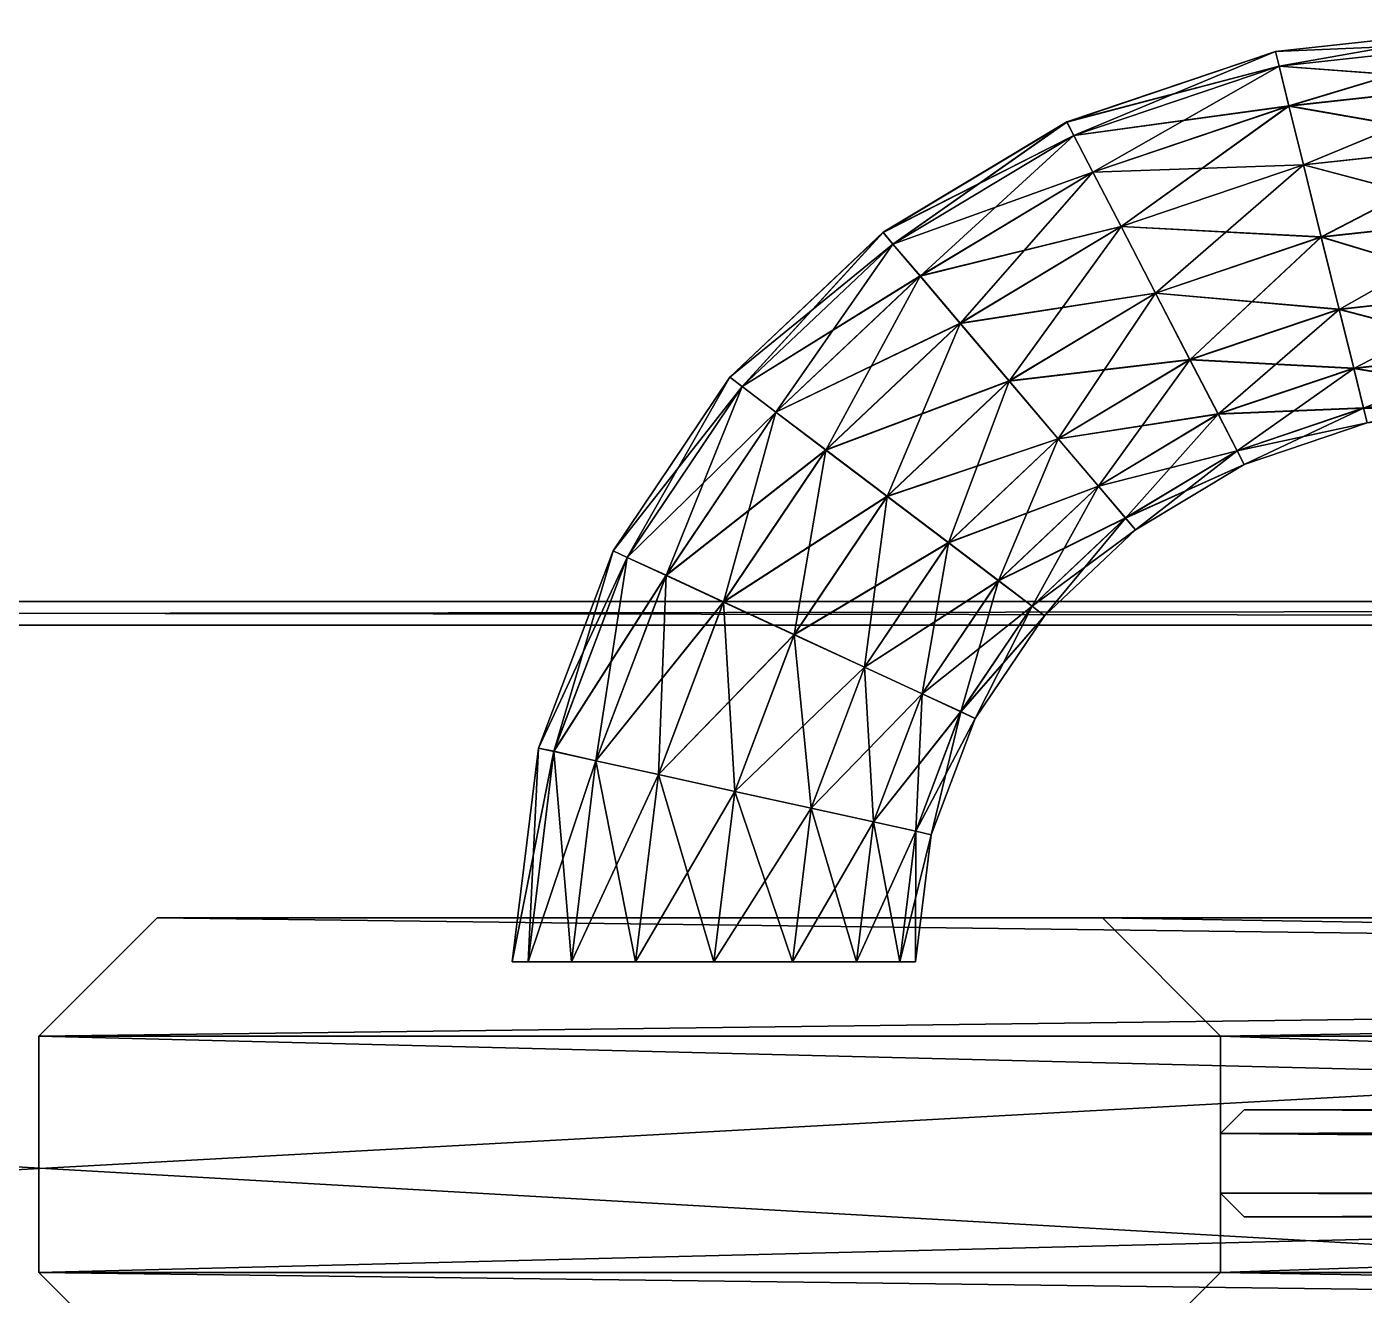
# Model space of a CAD drawing. Extents: x -84 to 84, y -10 to 10.
# Drawn here: x -0.13 to 11.18, y -1.08 to 9.65 of the extents above; entities that cross this region are included whole.
import ezdxf

# ---------------------------------------------------------------- set-up
doc = ezdxf.new("R2010")
doc.units = 0
doc.layers.add('DOOR02', color=231, linetype='CONTINUOUS')
doc.layers.add('FR', color=201, linetype='CONTINUOUS')

msp = doc.modelspace()

# ---------------------------------------------------------------- meshes
at = {"layer": 'DOOR02', "color": 231}
mesh = msp.add_polyface(dxfattribs=at)
corners = [(12.349037, 9.524414, 114.588898), (12.349037, 9.653107, 115.216064), (13.717964, 9.533509, 114.451324), (12.349037, 9.178711, 114.076416), (13.594795, 9.187867, 113.952301), (12.349037, 8.66626, 113.730743), (13.511482, 8.675355, 113.615631), (12.349037, 8.039063, 113.603943), (13.481026, 8.048219, 113.492218), (12.349037, 7.411865, 113.730743), (13.511482, 7.42102, 113.615631), (12.349037, 6.899414, 114.076416), (13.594795, 6.908509, 113.952301), (10.972145, 7.261718, 113.730743), (10.821388, 7.872558, 113.603943), (11.095345, 6.762695, 114.076416), (12.349037, 7.411866, 116.701416), (10.972145, 7.26172, 116.701416), (12.349037, 6.899414, 116.355743), (11.095345, 6.762696, 116.355743), (12.349037, 8.040924, 116.828217), (10.821388, 7.874421, 116.828217), (12.349037, 8.668121, 116.701416), (10.670479, 8.48526, 116.701416), (12.349037, 9.180573, 116.355743), (10.547188, 8.984283, 116.355743), (12.349037, 9.526277, 115.843262), (10.463997, 9.320954, 115.843262), (10.43354, 9.444366, 115.216064), (10.463997, 9.319093, 114.588898), (10.547188, 8.982423, 114.076416), (10.670479, 8.483398, 113.730743), (9.710152, 6.834838, 113.730743), (12.349037, 9.526271, 60.087822), (13.717964, 9.535365, 60.225403), (12.349037, 9.65124, 59.460655), (12.349037, 9.180569, 60.600304), (13.594795, 9.189723, 60.724426), (12.349037, 8.668118, 60.945976), (13.511482, 8.677211, 61.061096), (12.349037, 8.04092, 61.072777), (13.481026, 8.050075, 61.184509), (12.349037, 7.411861, 60.945976), (13.511482, 7.421016, 61.061096), (12.349037, 6.89941, 60.600304), (13.594795, 6.908504, 60.724426), (10.972145, 7.261714, 60.945976), (10.821388, 7.874415, 61.072777), (11.095345, 6.762691, 60.600304), (12.349037, 7.413722, 57.975304), (12.349037, 6.90127, 58.320992), (10.972145, 7.263575, 57.975304), (11.095345, 6.764552, 58.320992), (12.349037, 8.039059, 57.848503), (10.821388, 7.872553, 57.848503), (12.349037, 8.666256, 57.975304), (10.670479, 8.483394, 57.975304), (12.349037, 9.178706, 58.320992), (10.547188, 8.982417, 58.320992), (12.349037, 9.524409, 58.833458), (10.463997, 9.319087, 58.833458), (10.43354, 9.442501, 59.460655), (10.463997, 9.32095, 60.087822), (10.547188, 8.98428, 60.600304), (10.670479, 8.485256, 60.945976), (9.710152, 6.834834, 60.945976)]
mesh.append_faces([[corners[k] for k in face] for face in [(46, 40, 47), (48, 42, 46), (51, 50, 52), (54, 49, 51), (56, 53, 54), (58, 55, 56), (60, 57, 58), (61, 59, 60), (62, 35, 61), (63, 33, 62), (64, 36, 63), (47, 38, 64)]], dxfattribs={"vtx0": -1})
mesh.append_faces([[corners[k] for k in face] for face in [(0, 1, 2), (3, 0, 4), (5, 3, 6), (7, 5, 8), (9, 7, 10), (11, 9, 12), (9, 13, 7), (11, 15, 9), (16, 17, 18), (20, 21, 16), (22, 23, 20), (24, 25, 22), (26, 27, 24), (1, 28, 26), (0, 29, 1), (3, 30, 0), (5, 31, 3), (7, 14, 5), (13, 32, 14), (33, 34, 35), (36, 37, 33), (38, 39, 36), (40, 41, 38), (42, 43, 40), (44, 45, 42), (42, 40, 46), (44, 42, 48), (49, 50, 51), (53, 49, 54), (55, 53, 56), (57, 55, 58), (59, 57, 60), (35, 59, 61), (33, 35, 62), (36, 33, 63), (38, 36, 64), (40, 38, 47), (46, 47, 65)]], dxfattribs={"vtx1": -1})
mesh.append_faces([[corners[k] for k in face] for face in [(13, 14, 7), (15, 13, 9), (17, 19, 18), (21, 17, 16), (23, 21, 20), (25, 23, 22), (27, 25, 24), (28, 27, 26), (29, 28, 1), (30, 29, 0), (31, 30, 3), (14, 31, 5)]], dxfattribs={"vtx2": -1})
mesh = msp.add_polyface(dxfattribs=at)
corners = [(9.710152, 6.834838, 113.730743), (9.418404, 7.398194, 113.603943), (10.821388, 7.872558, 113.603943), (10.821388, 7.874421, 116.828217), (9.418404, 7.398194, 116.828217), (10.972145, 7.26172, 116.701416), (9.710152, 6.834839, 116.701416), (10.670479, 8.48526, 116.701416), (9.126564, 7.963411, 116.701416), (10.547188, 8.984283, 116.355743), (8.88813, 8.423738, 116.355743), (10.463997, 9.320954, 115.843262), (8.727303, 8.734284, 115.843262), (10.43354, 9.444366, 115.216064), (8.668373, 8.848174, 115.216064), (10.463997, 9.319093, 114.588898), (8.727303, 8.732422, 114.588898), (10.547188, 8.982423, 114.076416), (8.88813, 8.421875, 114.076416), (10.670479, 8.483398, 113.730743), (9.126564, 7.961547, 113.730743), (8.180428, 6.654175, 116.828217), (7.765022, 7.143433, 116.701416), (7.425758, 7.543212, 116.355743), (7.196785, 7.814728, 115.843262), (7.112801, 7.913727, 115.216064), (7.196785, 7.812866, 114.588898), (7.425758, 7.543214, 114.076416), (7.765022, 7.143433, 113.730743), (8.180428, 6.654175, 113.603943), (9.710152, 6.834834, 60.945976), (10.821388, 7.874415, 61.072777), (9.418404, 7.398189, 61.072777), (10.821388, 7.872553, 57.848503), (10.972145, 7.263575, 57.975304), (9.418404, 7.400051, 57.848503), (9.710152, 6.836696, 57.975304), (10.670479, 8.483394, 57.975304), (9.126564, 7.961543, 57.975304), (10.547188, 8.982417, 58.320992), (8.88813, 8.42187, 58.320992), (10.463997, 9.319087, 58.833458), (8.727303, 8.732417, 58.833458), (10.43354, 9.442501, 59.460655), (8.668373, 8.846309, 59.460655), (10.463997, 9.32095, 60.087822), (8.727303, 8.734279, 60.087822), (10.547188, 8.98428, 60.600304), (8.88813, 8.423732, 60.600304), (10.670479, 8.485256, 60.945976), (9.126564, 7.963406, 60.945976), (8.180428, 6.656031, 57.848503), (7.765022, 7.145289, 57.975304), (7.425758, 7.545069, 58.320992), (7.196785, 7.81286, 58.833458), (7.112801, 7.91186, 59.460655), (7.196785, 7.814723, 60.087822), (7.425758, 7.543209, 60.600304), (7.765022, 7.143428, 60.945976), (8.180428, 6.65417, 61.072777)]
mesh.append_faces([[corners[k] for k in face] for face in [(30, 31, 32), (35, 34, 36), (38, 33, 35), (40, 37, 38), (42, 39, 40), (44, 41, 42), (46, 43, 44), (48, 45, 46), (50, 47, 48), (32, 49, 50), (52, 35, 51), (53, 38, 52), (59, 50, 58)]], dxfattribs={"vtx0": -1})
mesh.append_faces([[corners[k] for k in face] for face in [(3, 4, 5), (7, 8, 3), (9, 10, 7), (11, 12, 9), (13, 14, 11), (15, 16, 13), (17, 18, 15), (19, 20, 17), (2, 1, 19), (4, 21, 6), (8, 22, 4), (10, 23, 8), (12, 24, 10), (14, 25, 12), (16, 26, 14), (18, 27, 16), (20, 28, 18), (1, 29, 20), (33, 34, 35), (37, 33, 38), (39, 37, 40), (41, 39, 42), (43, 41, 44), (45, 43, 46), (47, 45, 48), (49, 47, 50), (31, 49, 32), (35, 36, 51), (38, 35, 52), (40, 38, 53), (42, 40, 54), (44, 42, 55), (46, 44, 56), (48, 46, 57), (50, 48, 58), (32, 50, 59)]], dxfattribs={"vtx1": -1})
mesh.append_faces([[corners[k] for k in face] for face in [(0, 1, 2), (4, 6, 5), (8, 4, 3), (10, 8, 7), (12, 10, 9), (14, 12, 11), (16, 14, 13), (18, 16, 15), (20, 18, 17), (1, 20, 19), (22, 21, 4), (23, 22, 8), (29, 28, 20)]], dxfattribs={"vtx2": -1})
mesh = msp.add_polyface(dxfattribs=at)
corners = [(7.196785, 7.814728, 115.843262), (7.425758, 7.543212, 116.355743), (8.88813, 8.423738, 116.355743), (7.112801, 7.913727, 115.216064), (8.727303, 8.734284, 115.843262), (7.196785, 7.812866, 114.588898), (8.668373, 8.848174, 115.216064), (7.425758, 7.543214, 114.076416), (8.727303, 8.732422, 114.588898), (7.765022, 7.143433, 113.730743), (8.88813, 8.421875, 114.076416), (7.665474, 5.285889, 113.730743), (7.147621, 5.678344, 113.603943), (8.180428, 6.654175, 113.603943), (8.180428, 6.654175, 116.828217), (7.147621, 5.678344, 116.828217), (8.595711, 6.164917, 116.701416), (7.665474, 5.285889, 116.701416), (7.765022, 7.143433, 116.701416), (6.629677, 6.070802, 116.701416), (6.206673, 6.391359, 116.355743), (5.921028, 6.607668, 115.843262), (5.816414, 6.687014, 115.216064), (5.921028, 6.607667, 114.588898), (6.206673, 6.391358, 114.076416), (6.629677, 6.0708, 113.730743), (6.956245, 4.233033, 113.730743), (6.359962, 4.508667, 113.603943), (8.088356, 4.965333, 114.076416), (7.443398, 4.007691, 114.076416), (8.088356, 4.965332, 116.355743), (7.443398, 4.007691, 116.355743), (8.37397, 4.749023, 115.843262), (6.956245, 4.233033, 116.701416), (6.359962, 4.508668, 116.828217), (5.76368, 4.784304, 116.701416), (7.196785, 7.81286, 58.833458), (8.88813, 8.42187, 58.320992), (7.425758, 7.545069, 58.320992), (7.112801, 7.91186, 59.460655), (8.727303, 8.732417, 58.833458), (7.196785, 7.814723, 60.087822), (8.668373, 8.846309, 59.460655), (7.425758, 7.543209, 60.600304), (8.727303, 8.734279, 60.087822), (7.765022, 7.143428, 60.945976), (8.88813, 8.423732, 60.600304), (7.665474, 5.285884, 60.945976), (8.180428, 6.65417, 61.072777), (7.147621, 5.678341, 61.072777), (8.180428, 6.656031, 57.848503), (8.595711, 6.166773, 57.975304), (7.147621, 5.680201, 57.848503), (7.665474, 5.287745, 57.975304), (7.765022, 7.145289, 57.975304), (6.629677, 6.072656, 57.975304), (6.206673, 6.393214, 58.320992), (5.921028, 6.609523, 58.833458), (5.816414, 6.687007, 59.460655), (5.921028, 6.607662, 60.087822), (6.206673, 6.391355, 60.600304), (6.629677, 6.070797, 60.945976), (6.956245, 4.233028, 60.945976), (6.359962, 4.508663, 61.072777), (8.088356, 4.965327, 60.600304), (7.443398, 4.007686, 60.600304), (8.088356, 4.967188, 58.320992), (8.37397, 4.750881, 58.833458), (7.443398, 4.009548, 58.320992), (6.956245, 4.23489, 57.975304), (6.359962, 4.510524, 57.848503), (5.76368, 4.786159, 57.975304)]
mesh.append_faces([[corners[k] for k in face] for face in [(36, 37, 38), (39, 40, 36), (41, 42, 39), (43, 44, 41), (45, 46, 43), (47, 48, 49), (52, 51, 53), (55, 50, 52), (56, 54, 55), (57, 38, 56), (60, 41, 59), (61, 43, 60), (49, 45, 61), (62, 49, 63), (70, 53, 69)]], dxfattribs={"vtx0": -1})
mesh.append_faces([[corners[k] for k in face] for face in [(14, 15, 16), (18, 19, 14), (1, 20, 18), (0, 21, 1), (3, 22, 0), (5, 23, 3), (7, 24, 5), (9, 25, 7), (13, 12, 9), (11, 26, 12), (28, 29, 11), (30, 31, 32), (17, 33, 30), (15, 34, 17), (19, 35, 15), (12, 27, 25), (50, 51, 52), (54, 50, 55), (38, 54, 56), (36, 38, 57), (39, 36, 58), (41, 39, 59), (43, 41, 60), (45, 43, 61), (48, 45, 49), (47, 49, 62), (64, 47, 65), (66, 67, 68), (53, 66, 69), (52, 53, 70), (55, 52, 71), (49, 61, 63)]], dxfattribs={"vtx1": -1})
mesh.append_faces([[corners[k] for k in face] for face in [(0, 1, 2), (3, 0, 4), (5, 3, 6), (7, 5, 8), (9, 7, 10), (11, 12, 13), (15, 17, 16), (19, 15, 14), (20, 19, 18), (21, 20, 1), (24, 23, 5), (25, 24, 7), (12, 25, 9), (26, 27, 12), (34, 33, 17)]], dxfattribs={"vtx2": -1})
mesh = msp.add_polyface(dxfattribs=at)
corners = [(-0.031639, -0.887369, 219.07254), (79.968361, -0.887373, 219.07254), (-0.031639, 1.112547, 219.07254), (79.968361, 1.112551, 219.07254), (79.968361, -0.887466, 0.07254), (-0.031639, -0.887462, 0.07254), (79.968361, 1.11253, 0.07254), (-0.031639, 1.112527, 0.07254), (9.968361, -0.887452, 27.07254), (68.968361, -0.887454, 27.07254), (9.968361, 1.112529, 27.07254), (68.968361, 1.112533, 27.07254), (68.968361, -0.887378, 208.07254), (9.968361, -0.887374, 208.07254), (68.968361, 1.112552, 208.07254), (9.968361, 1.112548, 208.07254), (0.968361, 2.112547, 218.07254), (78.968361, 2.112551, 218.07254), (78.968361, 2.112531, 1.07254), (0.968361, 2.112527, 1.07254), (8.968361, 2.112529, 26.07254), (69.968361, 2.112533, 26.07254), (69.968361, 2.11255, 209.07254), (8.968361, 2.112548, 209.07254), (0.968361, -1.887369, 218.07254), (78.968361, -1.887373, 218.07254), (78.968361, -1.887466, 1.072541), (0.968361, -1.887462, 1.072541), (8.968361, -1.887452, 26.07254), (69.968361, -1.887456, 26.07254), (69.968361, -1.887376, 209.07254), (8.968361, -1.887374, 209.07254), (20.580482, 8.675352, 108.75444), (20.71476, 8.048216, 108.75444), (20.493874, 8.050074, 63.937683), (20.580482, -8.677232, 108.75444), (20.71476, -8.050096, 108.75444), (20.493874, -8.050096, 110.739044), (9.968361, -0.215798, 208.07254), (68.968361, -0.215798, 208.07254), (9.968361, 0.289203, 208.07254), (68.968361, 0.289203, 208.07254), (68.768364, -0.415812, 155.464661), (68.768364, -0.415798, 207.872543), (10.168358, -0.415798, 207.872543), (10.168358, -0.415812, 155.464661), (10.168358, 0.489189, 155.464661), (10.168358, 0.489203, 207.872543), (68.768364, 0.489203, 207.872543), (68.768364, 0.489189, 155.464661), (68.968361, 0.289155, 27.07254), (68.968361, -0.215844, 27.07254), (9.968361, 0.289155, 27.07254), (9.968361, -0.215844, 27.07254), (68.968361, -0.215812, 155.464661), (10.168358, -0.415844, 27.272537), (68.768364, -0.415844, 27.272537), (68.768364, 0.489155, 27.272537), (10.168358, 0.489155, 27.272537), (68.768364, 0.489159, 82.998283), (68.968361, 0.289158, 82.998283), (68.768364, -0.415841, 82.998283), (10.168365, -0.415841, 82.998283), (10.168365, 0.489159, 82.998283), (68.968361, -0.215841, 82.998283)]
mesh.append_faces([[corners[k] for k in face] for face in [(2, 1, 3), (6, 5, 7), (10, 9, 11), (14, 13, 15), (16, 3, 17), (18, 7, 19), (20, 11, 21), (22, 15, 23), (40, 39, 41), (52, 51, 53)]], dxfattribs={"vtx0": -1})
mesh.append_faces([[corners[k] for k in face] for face in [(0, 1, 2), (4, 5, 6), (8, 9, 10), (12, 13, 14), (2, 3, 16), (6, 7, 18), (10, 11, 20), (14, 15, 22), (0, 24, 1), (4, 26, 5), (8, 28, 9), (12, 30, 13), (38, 39, 40), (50, 51, 52), (39, 38, 43), (44, 43, 38), (40, 41, 47), (48, 47, 41), (53, 51, 55), (56, 55, 51), (50, 52, 57), (58, 57, 52)]], dxfattribs={"vtx1": -1})
mesh.append_faces([[corners[k] for k in face] for face in [(22, 23, 17), (16, 17, 23), (25, 24, 30), (31, 30, 24), (18, 19, 21), (20, 21, 19), (27, 26, 28), (29, 28, 26)]], dxfattribs={"vtx1": -1, "vtx2": -1})
mesh.append_faces([[corners[k] for k in face] for face in [(24, 25, 1), (26, 27, 5), (28, 29, 9), (30, 31, 13), (32, 33, 34), (35, 36, 37), (42, 43, 44), (44, 45, 42), (46, 47, 48), (48, 49, 46), (43, 42, 54), (57, 59, 60), (61, 42, 45), (45, 62, 61), (63, 46, 49), (49, 59, 63), (42, 61, 64), (49, 48, 41), (56, 61, 62), (62, 55, 56), (58, 63, 59), (59, 57, 58)]], dxfattribs={"vtx2": -1})
mesh = msp.add_polyface(dxfattribs=at)
corners = [(5.816414, 6.687014, 115.216064), (5.921028, 6.607668, 115.843262), (7.196785, 7.814728, 115.843262), (5.921028, 6.607667, 114.588898), (7.112801, 7.913727, 115.216064), (5.76368, 4.784304, 116.701416), (6.359962, 4.508668, 116.828217), (7.147621, 5.678344, 116.828217), (6.206673, 6.391359, 116.355743), (5.276558, 5.009645, 116.355743), (6.629677, 6.070802, 116.701416), (4.948006, 5.1615, 115.843262), (4.827339, 5.217285, 115.216064), (4.948006, 5.1615, 114.588898), (6.206673, 6.391358, 114.076416), (5.276558, 5.009645, 114.076416), (6.629677, 6.0708, 113.730743), (5.76368, 4.784301, 113.730743), (6.359962, 4.508667, 113.603943), (5.85804, 3.183106, 116.828217), (6.956245, 4.233033, 116.701416), (5.211494, 3.325685, 116.701416), (4.683388, 3.442017, 116.355743), (4.327034, 3.52063, 115.843262), (4.196236, 3.549439, 115.216064), (4.327034, 3.52063, 114.588898), (4.683388, 3.442017, 114.076416), (5.211494, 3.325684, 113.730743), (5.85804, 3.183106, 113.603943), (5.816414, 6.687007, 59.460655), (7.196785, 7.81286, 58.833458), (5.921028, 6.609523, 58.833458), (5.921028, 6.607662, 60.087822), (7.112801, 7.91186, 59.460655), (5.76368, 4.786159, 57.975304), (7.147621, 5.680201, 57.848503), (6.359962, 4.510524, 57.848503), (6.206673, 6.393214, 58.320992), (6.629677, 6.072656, 57.975304), (5.276558, 5.011502, 58.320992), (4.948006, 5.163357, 58.833458), (4.827339, 5.217281, 59.460655), (4.948006, 5.161495, 60.087822), (6.206673, 6.391355, 60.600304), (5.276558, 5.009639, 60.600304), (6.629677, 6.070797, 60.945976), (5.76368, 4.784299, 60.945976), (6.359962, 4.508663, 61.072777), (6.956245, 4.23489, 57.975304), (5.85804, 3.183101, 57.848503), (5.211494, 3.325679, 57.975304), (4.683388, 3.442012, 58.320992), (4.327034, 3.522487, 58.833458), (4.196236, 3.549434, 59.460655), (4.327034, 3.520626, 60.087822), (4.683388, 3.442013, 60.600304), (5.211494, 3.32568, 60.945976), (5.85804, 3.183102, 61.072777)]
mesh.append_faces([[corners[k] for k in face] for face in [(29, 30, 31), (32, 33, 29), (34, 35, 36), (39, 38, 34), (40, 37, 39), (41, 31, 40), (42, 29, 41), (44, 32, 42), (46, 43, 44), (47, 45, 46), (51, 34, 50), (52, 39, 51), (53, 40, 52), (54, 41, 53), (55, 42, 54), (56, 44, 55)]], dxfattribs={"vtx0": -1})
mesh.append_faces([[corners[k] for k in face] for face in [(8, 9, 10), (1, 11, 8), (0, 12, 1), (3, 13, 0), (14, 15, 3), (16, 17, 14), (6, 19, 20), (5, 21, 6), (9, 22, 5), (11, 23, 9), (12, 24, 11), (13, 25, 12), (15, 26, 13), (17, 27, 15), (18, 28, 17), (37, 38, 39), (31, 37, 40), (29, 31, 41), (32, 29, 42), (43, 32, 44), (45, 43, 46), (36, 48, 49), (34, 36, 50), (39, 34, 51), (40, 39, 52), (41, 40, 53), (42, 41, 54), (44, 42, 55), (46, 44, 56), (47, 46, 57)]], dxfattribs={"vtx1": -1})
mesh.append_faces([[corners[k] for k in face] for face in [(0, 1, 2), (3, 0, 4), (5, 6, 7), (9, 5, 10), (11, 9, 8), (12, 11, 1), (13, 12, 0), (15, 13, 3), (17, 15, 14), (18, 17, 16), (22, 21, 5), (23, 22, 9), (24, 23, 11), (25, 24, 12), (26, 25, 13), (27, 26, 15)]], dxfattribs={"vtx2": -1})
mesh = msp.add_polyface(dxfattribs=at)
corners = [(12.349037, 6.553711, 114.588898), (12.349037, 6.899414, 114.076416), (13.717964, 6.562867, 114.451324), (11.178658, 6.426025, 114.588898), (11.095345, 6.762695, 114.076416), (12.349037, 6.426881, 115.216064), (11.209114, 6.302612, 115.216064), (12.349037, 6.553712, 115.843262), (11.178658, 6.426025, 115.843262), (12.349037, 6.899414, 116.355743), (11.095345, 6.762696, 116.355743), (9.948494, 6.374512, 114.076416), (10.972145, 7.261718, 113.730743), (9.710152, 6.834838, 113.730743), (10.109413, 6.063965, 114.588898), (10.168343, 5.950073, 115.216064), (10.109413, 6.063965, 115.843262), (9.948494, 6.374512, 116.355743), (10.972145, 7.26172, 116.701416), (9.710152, 6.834839, 116.701416), (8.595711, 6.164917, 113.730743), (9.418404, 7.398194, 113.603943), (8.180428, 6.654175, 113.603943), (8.935066, 5.765138, 114.076416), (9.163948, 5.495483, 114.588898), (8.935066, 5.765137, 116.355743), (8.595711, 6.164917, 116.701416), (8.180428, 6.654175, 116.828217), (7.665474, 5.285889, 113.730743), (12.349037, 6.553706, 60.087822), (13.717964, 6.562861, 60.225403), (12.349037, 6.89941, 60.600304), (11.178658, 6.426021, 60.087822), (11.095345, 6.762691, 60.600304), (12.349037, 6.426875, 59.460655), (11.209114, 6.302608, 59.460655), (12.349037, 6.555568, 58.833458), (11.178658, 6.427882, 58.833458), (12.349037, 6.90127, 58.320992), (11.095345, 6.764552, 58.320992), (10.972145, 7.261714, 60.945976), (9.948494, 6.374507, 60.600304), (9.710152, 6.834834, 60.945976), (10.109413, 6.06396, 60.087822), (10.168343, 5.950068, 59.460655), (10.109413, 6.065822, 58.833458), (9.948494, 6.376369, 58.320992), (10.972145, 7.263575, 57.975304), (9.710152, 6.836696, 57.975304), (9.418404, 7.398189, 61.072777), (8.595711, 6.164912, 60.945976), (8.180428, 6.65417, 61.072777), (8.935066, 5.765132, 60.600304), (9.163948, 5.495479, 60.087822), (8.935066, 5.766994, 58.320992), (8.595711, 6.166773, 57.975304), (8.180428, 6.656031, 57.848503), (7.665474, 5.285884, 60.945976)]
mesh.append_faces([[corners[k] for k in face] for face in [(32, 31, 33), (35, 29, 32), (37, 34, 35), (39, 36, 37), (41, 40, 42), (43, 33, 41), (44, 32, 43), (45, 35, 44), (46, 37, 45), (48, 39, 46), (50, 49, 51), (52, 42, 50), (55, 46, 54), (56, 48, 55)]], dxfattribs={"vtx0": -1})
mesh.append_faces([[corners[k] for k in face] for face in [(0, 1, 2), (0, 3, 1), (5, 6, 0), (7, 8, 5), (9, 10, 7), (4, 11, 12), (3, 14, 4), (6, 15, 3), (8, 16, 6), (10, 17, 8), (18, 19, 10), (13, 20, 21), (11, 23, 13), (14, 24, 11), (17, 25, 16), (19, 26, 17), (20, 28, 22), (29, 30, 31), (29, 31, 32), (34, 29, 35), (36, 34, 37), (38, 36, 39), (33, 40, 41), (32, 33, 43), (35, 32, 44), (37, 35, 45), (39, 37, 46), (47, 39, 48), (42, 49, 50), (41, 42, 52), (43, 41, 53), (46, 45, 54), (48, 46, 55), (50, 51, 57)]], dxfattribs={"vtx1": -1})
mesh.append_faces([[corners[k] for k in face] for face in [(3, 4, 1), (6, 3, 0), (8, 6, 5), (10, 8, 7), (11, 13, 12), (14, 11, 4), (15, 14, 3), (16, 15, 6), (17, 16, 8), (19, 17, 10), (20, 22, 21), (23, 20, 13), (26, 25, 17), (27, 26, 19)]], dxfattribs={"vtx2": -1})
mesh = msp.add_polyface(dxfattribs=at)
corners = [(9.968361, 1.112529, 27.07254), (9.968361, 1.112529, 82.998283), (9.968361, -0.887446, 82.998283), (8.968361, 2.112529, 82.998276), (8.968361, 2.112529, 26.07254), (9.163948, 5.495483, 114.588898), (8.935066, 5.765138, 114.076416), (9.948494, 6.374512, 114.076416), (10.168343, 5.950073, 115.216064), (9.247932, 5.396484, 115.216064), (10.109413, 6.063965, 114.588898), (10.109413, 6.063965, 115.843262), (9.163948, 5.495483, 115.843262), (8.935066, 5.765137, 116.355743), (8.088356, 4.965333, 114.076416), (8.595711, 6.164917, 113.730743), (7.665474, 5.285889, 113.730743), (8.37397, 4.749023, 114.588898), (8.478615, 4.669678, 115.216064), (8.37397, 4.749023, 115.843262), (8.088356, 4.965332, 116.355743), (8.595711, 6.164917, 116.701416), (7.665474, 5.285889, 116.701416), (7.772163, 3.855835, 114.588898), (7.892708, 3.800049, 115.216064), (7.772163, 3.855836, 115.843262), (9.163948, 5.495479, 60.087822), (9.948494, 6.374507, 60.600304), (8.935066, 5.765132, 60.600304), (10.168343, 5.950068, 59.460655), (10.109413, 6.06396, 60.087822), (9.247932, 5.396481, 59.460655), (10.109413, 6.065822, 58.833458), (9.163948, 5.497341, 58.833458), (8.935066, 5.766994, 58.320992), (8.595711, 6.164912, 60.945976), (8.088356, 4.965327, 60.600304), (7.665474, 5.285884, 60.945976), (8.37397, 4.749019, 60.087822), (8.478615, 4.669674, 59.460655), (8.37397, 4.750881, 58.833458), (8.088356, 4.967188, 58.320992), (8.595711, 6.166773, 57.975304), (7.665474, 5.287745, 57.975304), (7.772163, 3.855831, 60.087822), (7.892708, 3.800045, 59.460655), (7.772163, 3.857692, 58.833458), (9.968361, 0.289203, 208.07254), (9.968361, 0.289189, 155.464661), (9.968361, -0.215812, 155.464661), (10.168358, 0.489203, 207.872543), (10.168358, 0.489189, 155.464661), (9.968361, 1.112542, 155.464661), (9.968361, 1.112548, 208.07254), (9.968361, -0.887374, 208.07254), (8.968361, 2.112542, 155.464661), (8.968361, 2.112548, 209.07254), (9.968361, 0.289158, 82.998283), (9.968361, -0.215841, 82.998283), (10.168365, 0.489159, 82.998283), (9.968361, -0.887397, 155.464661), (9.968361, 0.289155, 27.07254), (9.968361, -0.215844, 27.07254), (10.168358, 0.489155, 27.272537)]
mesh.append_faces([[corners[k] for k in face] for face in [(26, 27, 28), (31, 30, 26), (33, 29, 31), (34, 32, 33), (36, 35, 37), (38, 28, 36), (39, 26, 38), (40, 31, 39), (41, 33, 40), (43, 34, 41), (46, 39, 45)]], dxfattribs={"vtx0": -1})
mesh.append_faces([[corners[k] for k in face] for face in [(1, 0, 3), (4, 3, 0), (8, 9, 10), (11, 12, 8), (6, 14, 15), (5, 17, 6), (9, 18, 5), (12, 19, 9), (13, 20, 12), (21, 22, 13), (17, 23, 14), (18, 24, 17), (19, 25, 18), (29, 30, 31), (32, 29, 33), (28, 35, 36), (26, 28, 38), (31, 26, 39), (33, 31, 40), (34, 33, 41), (42, 34, 43), (38, 36, 44), (39, 38, 45), (40, 39, 46), (61, 57, 63), (59, 63, 57)]], dxfattribs={"vtx1": -1})
mesh.append_faces([[corners[k] for k in face] for face in [(0, 1, 2), (5, 6, 7), (9, 5, 10), (12, 9, 8), (13, 12, 11), (14, 16, 15), (17, 14, 6), (18, 17, 5), (19, 18, 9), (20, 19, 12), (22, 20, 13), (25, 24, 18), (47, 48, 49), (48, 47, 50), (50, 51, 48), (52, 53, 54), (53, 52, 55), (55, 56, 53), (48, 57, 58), (57, 48, 51), (51, 59, 57), (1, 52, 60), (52, 1, 3), (3, 55, 52), (57, 61, 62)]], dxfattribs={"vtx2": -1})
mesh = msp.add_polyface(dxfattribs=at)
corners = [(7.443398, 4.007691, 114.076416), (6.956245, 4.233033, 113.730743), (7.665474, 5.285889, 113.730743), (7.772163, 3.855835, 114.588898), (8.088356, 4.965333, 114.076416), (7.892708, 3.800049, 115.216064), (8.37397, 4.749023, 114.588898), (7.443398, 4.007691, 116.355743), (7.772163, 3.855836, 115.843262), (8.37397, 4.749023, 115.843262), (6.956245, 4.233033, 116.701416), (8.088356, 4.965332, 116.355743), (6.504402, 3.040528, 113.730743), (6.359962, 4.508667, 113.603943), (7.032722, 2.924195, 114.076416), (7.388954, 2.845582, 114.588898), (7.519661, 2.816773, 115.216064), (7.388954, 2.845582, 115.843262), (7.032722, 2.924195, 116.355743), (6.504402, 3.040528, 116.701416), (5.85804, 3.183106, 116.828217), (6.887825, 1.739747, 114.076416), (6.345558, 1.739746, 113.730743), (7.253761, 1.739746, 114.588898), (7.388039, 1.739747, 115.216064), (7.253761, 1.739747, 115.843262), (6.887825, 1.739747, 116.355743), (6.345558, 1.739747, 116.701416), (7.443398, 4.007686, 60.600304), (7.665474, 5.285884, 60.945976), (6.956245, 4.233028, 60.945976), (7.772163, 3.855831, 60.087822), (8.088356, 4.965327, 60.600304), (7.892708, 3.800045, 59.460655), (8.37397, 4.749019, 60.087822), (7.443398, 4.009548, 58.320992), (8.37397, 4.750881, 58.833458), (7.772163, 3.857692, 58.833458), (6.956245, 4.23489, 57.975304), (8.088356, 4.967188, 58.320992), (6.359962, 4.508663, 61.072777), (6.504402, 3.040523, 60.945976), (7.032722, 2.92419, 60.600304), (7.388954, 2.845577, 60.087822), (7.519661, 2.816768, 59.460655), (7.388954, 2.847438, 58.833458), (7.032722, 2.92419, 58.320992), (6.504402, 3.040523, 57.975304), (5.85804, 3.183101, 57.848503), (6.887825, 1.739742, 60.600304), (6.345558, 1.739742, 60.945976), (7.253761, 1.739742, 60.087822), (7.388039, 1.739742, 59.460655), (7.253761, 1.741604, 58.833458), (6.887825, 1.739742, 58.320992), (6.345558, 1.739742, 57.975304)]
mesh.append_faces([[corners[k] for k in face] for face in [(28, 29, 30), (31, 32, 28), (33, 34, 31), (35, 36, 37), (38, 39, 35), (42, 30, 41), (43, 28, 42), (44, 31, 43), (45, 33, 44), (46, 37, 45), (47, 35, 46), (48, 38, 47), (49, 41, 50), (51, 42, 49), (52, 43, 51), (53, 44, 52), (54, 45, 53), (55, 46, 54)]], dxfattribs={"vtx0": -1})
mesh.append_faces([[corners[k] for k in face] for face in [(1, 12, 13), (0, 14, 1), (3, 15, 0), (5, 16, 3), (8, 17, 5), (7, 18, 8), (10, 19, 7), (14, 21, 12), (15, 23, 14), (16, 24, 15), (17, 25, 16), (18, 26, 17), (19, 27, 18), (30, 40, 41), (28, 30, 42), (31, 28, 43), (33, 31, 44), (37, 33, 45), (35, 37, 46), (38, 35, 47), (42, 41, 49), (43, 42, 51), (44, 43, 52), (45, 44, 53), (46, 45, 54), (47, 46, 55)]], dxfattribs={"vtx1": -1})
mesh.append_faces([[corners[k] for k in face] for face in [(0, 1, 2), (3, 0, 4), (5, 3, 6), (7, 8, 9), (10, 7, 11), (14, 12, 1), (15, 14, 0), (16, 15, 3), (17, 16, 5), (18, 17, 8), (19, 18, 7), (20, 19, 10), (21, 22, 12), (23, 21, 14), (24, 23, 15), (25, 24, 16), (26, 25, 17), (27, 26, 18)]], dxfattribs={"vtx2": -1})
mesh = msp.add_polyface(dxfattribs=at)
corners = [(-0.031639, 1.112547, 219.07254), (-0.031639, 1.112541, 155.464661), (-0.031639, -0.887396, 155.464661), (0.968361, 2.112547, 218.07254), (0.968361, 2.112541, 155.464661), (8.968361, 2.112542, 155.464661), (8.968361, 2.112548, 209.07254), (6.504402, 3.040528, 113.730743), (5.85804, 3.183106, 113.603943), (6.359962, 4.508667, 113.603943), (5.211494, 3.325685, 116.701416), (5.85804, 3.183106, 116.828217), (6.359962, 4.508668, 116.828217), (5.211494, 3.325684, 113.730743), (5.76368, 4.784301, 113.730743), (6.345558, 1.739746, 113.730743), (5.681679, 1.739746, 113.603943), (5.681679, 1.739747, 116.828217), (6.504402, 3.040528, 116.701416), (6.345558, 1.739747, 116.701416), (5.017921, 1.739747, 116.701416), (4.683388, 3.442017, 116.355743), (4.475502, 1.739747, 116.355743), (4.327034, 3.52063, 115.843262), (4.109596, 1.739747, 115.843262), (4.196236, 3.549439, 115.216064), (3.975319, 1.739747, 115.216064), (4.327034, 3.52063, 114.588898), (4.109596, 1.739746, 114.588898), (4.683388, 3.442017, 114.076416), (4.475502, 1.739746, 114.076416), (5.017921, 1.739746, 113.730743), (6.504402, 3.040523, 60.945976), (6.359962, 4.508663, 61.072777), (5.85804, 3.183102, 61.072777), (5.211494, 3.325679, 57.975304), (6.359962, 4.510524, 57.848503), (5.85804, 3.183101, 57.848503), (5.76368, 4.784299, 60.945976), (5.211494, 3.32568, 60.945976), (6.345558, 1.739742, 60.945976), (5.681679, 1.739742, 61.072777), (6.504402, 3.040523, 57.975304), (5.681679, 1.739742, 57.848503), (6.345558, 1.739742, 57.975304), (5.017921, 1.739742, 57.975304), (4.683388, 3.442012, 58.320992), (4.475502, 1.739742, 58.320992), (4.327034, 3.522487, 58.833458), (4.109596, 1.741604, 58.833458), (4.196236, 3.549434, 59.460655), (3.975319, 1.739742, 59.460655), (4.327034, 3.520626, 60.087822), (4.109596, 1.739742, 60.087822), (4.683388, 3.442013, 60.600304), (4.475502, 1.739742, 60.600304), (5.017921, 1.739742, 60.945976), (-0.031639, 1.112529, 82.998283), (-0.031639, -0.887444, 82.998283), (0.968361, 2.112529, 82.998276), (8.968361, 2.112529, 82.998276), (-0.031639, 1.112527, 0.07254), (-0.031639, -0.887462, 0.07254), (0.968361, 2.112527, 1.07254), (8.968361, 2.112529, 26.07254)]
mesh.append_faces([[corners[k] for k in face] for face in [(32, 33, 34), (35, 36, 37), (34, 38, 39), (40, 34, 41), (43, 42, 44), (45, 37, 43), (47, 35, 45), (49, 46, 47), (51, 48, 49), (53, 50, 51), (55, 52, 53), (56, 54, 55), (41, 39, 56)]], dxfattribs={"vtx0": -1})
mesh.append_faces([[corners[k] for k in face] for face in [(5, 3, 6), (59, 64, 63)]], dxfattribs={"vtx0": -1, "vtx1": -1})
mesh.append_faces([[corners[k] for k in face] for face in [(4, 3, 5), (7, 15, 8), (11, 17, 18), (10, 20, 11), (21, 22, 10), (23, 24, 21), (25, 26, 23), (27, 28, 25), (29, 30, 27), (13, 31, 29), (8, 16, 13), (32, 34, 40), (37, 42, 43), (35, 37, 45), (46, 35, 47), (48, 46, 49), (50, 48, 51), (52, 50, 53), (54, 52, 55), (39, 54, 56), (34, 39, 41), (61, 57, 63), (59, 63, 57), (60, 64, 59)]], dxfattribs={"vtx1": -1})
mesh.append_faces([[corners[k] for k in face] for face in [(0, 1, 2), (1, 0, 3), (3, 4, 1), (7, 8, 9), (10, 11, 12), (8, 13, 14), (15, 16, 8), (17, 19, 18), (20, 17, 11), (22, 20, 10), (24, 22, 21), (26, 24, 23), (28, 26, 25), (30, 28, 27), (31, 30, 29), (16, 31, 13), (1, 57, 58), (57, 1, 4), (4, 59, 57), (5, 60, 59), (59, 4, 5), (57, 61, 62)]], dxfattribs={"vtx2": -1})
mesh = msp.add_polyface(dxfattribs=at)
corners = [(-0.031639, -0.887396, 155.464661), (-0.031639, -0.887369, 219.07254), (-0.031639, 1.112547, 219.07254), (-0.031639, -0.887462, 0.07254), (0.968361, -1.887462, 1.072541), (-0.031639, -0.887444, 82.998283), (0.968361, -1.887444, 82.998283), (8.968361, -1.887397, 155.464661), (8.968361, -1.887374, 209.07254), (0.968361, -1.887396, 155.464661), (0.968361, -1.887369, 218.07254), (6.504402, -3.043334, 113.730743), (6.359962, -4.511475, 113.603943), (5.85804, -3.185913, 113.603943), (5.211494, -3.32849, 116.701416), (6.359962, -4.511474, 116.828217), (5.85804, -3.185912, 116.828217), (5.76368, -4.787109, 113.730743), (5.211494, -3.32849, 113.730743), (6.345558, -1.742553, 113.730743), (5.681679, -1.742553, 113.603943), (6.504402, -3.043334, 116.701416), (5.681679, -1.742553, 116.828217), (6.345558, -1.742553, 116.701416), (5.017921, -1.742553, 116.701416), (4.683388, -3.444823, 116.355743), (4.475502, -1.742553, 116.355743), (4.327034, -3.523437, 115.843262), (4.109596, -1.742553, 115.843262), (4.196236, -3.552245, 115.216064), (3.975319, -1.742553, 115.216064), (4.327034, -3.523437, 114.588898), (4.109596, -1.742553, 114.588898), (4.683388, -3.444824, 114.076416), (4.475502, -1.742553, 114.076416), (5.017921, -1.742553, 113.730743), (6.504402, -3.043339, 60.945976), (5.85804, -3.185917, 61.072777), (6.359962, -4.511479, 61.072777), (5.211494, -3.328495, 57.975304), (5.85804, -3.185917, 57.848503), (6.359962, -4.509618, 57.848503), (4.683388, -3.444828, 58.320992), (5.76368, -4.785252, 57.975304), (5.211494, -3.328495, 60.945976), (5.76368, -4.787114, 60.945976), (6.345558, -1.742558, 60.945976), (5.681679, -1.742558, 61.072777), (5.681679, -1.742558, 57.848503), (6.504402, -3.043339, 57.975304), (6.345558, -1.742558, 57.975304), (5.017921, -1.742558, 57.975304), (4.475502, -1.742558, 58.320992), (4.327034, -3.52158, 58.833458), (4.109596, -1.742558, 58.833458), (4.196236, -3.55225, 59.460655), (3.975319, -1.742558, 59.460655), (4.327034, -3.523442, 60.087822), (4.109596, -1.742557, 60.087822), (4.683388, -3.444828, 60.600304), (4.475502, -1.742558, 60.600304), (5.017921, -1.742558, 60.945976), (-0.031639, 1.112541, 155.464661), (-0.031639, 1.112529, 82.998283), (8.968361, -1.887445, 82.998283), (8.968361, -1.887452, 26.07254)]
mesh.append_faces([[corners[k] for k in face] for face in [(11, 12, 13), (14, 15, 16), (13, 17, 18), (19, 13, 20), (22, 21, 23), (24, 16, 22), (26, 14, 24), (28, 25, 26), (30, 27, 28), (32, 29, 30), (34, 31, 32), (35, 33, 34), (20, 18, 35)]], dxfattribs={"vtx0": -1})
mesh.append_faces([[corners[k] for k in face] for face in [(9, 8, 10), (64, 4, 65)]], dxfattribs={"vtx0": -1, "vtx1": -1})
mesh.append_faces([[corners[k] for k in face] for face in [(3, 4, 5), (6, 5, 4), (7, 8, 9), (11, 13, 19), (16, 21, 22), (14, 16, 24), (25, 14, 26), (27, 25, 28), (29, 27, 30), (31, 29, 32), (33, 31, 34), (18, 33, 35), (13, 18, 20), (36, 46, 37), (40, 48, 49), (39, 51, 40), (42, 52, 39), (53, 54, 42), (55, 56, 53), (57, 58, 55), (59, 60, 57), (44, 61, 59), (37, 47, 44), (1, 0, 10), (9, 10, 0), (6, 4, 64)]], dxfattribs={"vtx1": -1})
mesh.append_faces([[corners[k] for k in face] for face in [(0, 1, 2), (36, 37, 38), (39, 40, 41), (42, 39, 43), (37, 44, 45), (46, 47, 37), (48, 50, 49), (51, 48, 40), (52, 51, 39), (54, 52, 42), (56, 54, 53), (58, 56, 55), (60, 58, 57), (61, 60, 59), (47, 61, 44), (5, 0, 62), (0, 5, 6), (6, 9, 0), (3, 5, 63), (9, 6, 64), (64, 7, 9)]], dxfattribs={"vtx2": -1})
mesh = msp.add_polyface(dxfattribs=at)
corners = [(9.968361, -0.887446, 82.998283), (9.968361, -0.887452, 27.07254), (9.968361, 1.112529, 27.07254), (9.968361, -0.887374, 208.07254), (8.968361, -1.887374, 209.07254), (8.968361, -1.887397, 155.464661), (9.968361, -0.887397, 155.464661), (9.163948, -5.498291, 114.588898), (9.948494, -6.377319, 114.076416), (8.935066, -5.767944, 114.076416), (10.168343, -5.952881, 115.216064), (10.109413, -6.066772, 114.588898), (9.247932, -5.399292, 115.216064), (10.109413, -6.066772, 115.843262), (9.163948, -5.498291, 115.843262), (8.935066, -5.767944, 116.355743), (8.595711, -6.167725, 113.730743), (8.088356, -4.968139, 114.076416), (7.665474, -5.288696, 113.730743), (8.37397, -4.751831, 114.588898), (8.478615, -4.672485, 115.216064), (8.37397, -4.751831, 115.843262), (8.088356, -4.96814, 116.355743), (8.595711, -6.167724, 116.701416), (7.665474, -5.288696, 116.701416), (7.772163, -3.858642, 114.588898), (7.892708, -3.802856, 115.216064), (7.772163, -3.858642, 115.843262), (9.163948, -5.498296, 60.087822), (8.935066, -5.767949, 60.600304), (9.948494, -6.377324, 60.600304), (10.168343, -5.952885, 59.460655), (9.247932, -5.399296, 59.460655), (10.109413, -6.066777, 60.087822), (10.109413, -6.064915, 58.833458), (9.163948, -5.496434, 58.833458), (8.935066, -5.766088, 58.320992), (8.088356, -4.968144, 60.600304), (8.595711, -6.167729, 60.945976), (7.665474, -5.288701, 60.945976), (8.37397, -4.751835, 60.087822), (8.478615, -4.67249, 59.460655), (8.37397, -4.749974, 58.833458), (8.088356, -4.966283, 58.320992), (8.595711, -6.165868, 57.975304), (7.665474, -5.286839, 57.975304), (7.772163, -3.858647, 60.087822), (7.892708, -3.802861, 59.460655), (7.772163, -3.856785, 58.833458), (9.968361, -0.215812, 155.464661), (9.968361, -0.215798, 208.07254), (9.968361, 0.289203, 208.07254), (9.968361, -0.215841, 82.998283), (9.968361, -0.215844, 27.07254), (10.168358, -0.415844, 27.272537), (10.168365, -0.415841, 82.998283), (9.968361, 1.112542, 155.464661), (8.968361, -1.887445, 82.998283), (9.968361, 0.289189, 155.464661), (10.168358, -0.415812, 155.464661), (10.168358, -0.415798, 207.872543), (9.968361, 1.112529, 82.998283), (8.968361, -1.887452, 26.07254), (9.968361, 0.289158, 82.998283)]
mesh.append_faces([[corners[k] for k in face] for face in [(7, 8, 9), (12, 11, 7), (14, 10, 12), (15, 13, 14), (17, 16, 18), (19, 9, 17), (20, 7, 19), (21, 12, 20), (22, 14, 21), (24, 15, 22), (27, 20, 26)]], dxfattribs={"vtx0": -1})
mesh.append_faces([[corners[k] for k in face] for face in [(10, 11, 12), (13, 10, 14), (9, 16, 17), (7, 9, 19), (12, 7, 20), (14, 12, 21), (15, 14, 22), (23, 15, 24), (19, 17, 25), (20, 19, 26), (21, 20, 27), (31, 32, 33), (34, 35, 31), (29, 37, 38), (28, 40, 29), (32, 41, 28), (35, 42, 32), (36, 43, 35), (44, 45, 36), (40, 46, 37), (41, 47, 40), (42, 48, 41)]], dxfattribs={"vtx1": -1})
mesh.append_faces([[corners[k] for k in face] for face in [(0, 1, 2), (3, 4, 5), (5, 6, 3), (28, 29, 30), (32, 28, 33), (35, 32, 31), (36, 35, 34), (37, 39, 38), (40, 37, 29), (41, 40, 28), (42, 41, 32), (43, 42, 35), (45, 43, 36), (48, 47, 41), (49, 50, 51), (52, 53, 54), (54, 55, 52), (3, 6, 56), (0, 6, 5), (5, 57, 0), (52, 49, 58), (50, 49, 59), (59, 60, 50), (6, 0, 61), (49, 52, 55), (55, 59, 49), (1, 0, 57), (57, 62, 1), (53, 52, 63)]], dxfattribs={"vtx2": -1})
at = {"layer": 'FR', "color": 201}
mesh = msp.add_polyface(dxfattribs=at)
corners = [(83.751129, 4.588345, -0.000001), (83.751129, 4.588364, 222.851944), (-83.751129, 4.58834, 222.851944), (-83.751129, 4.58832, -0.000001), (-80.435211, 4.58832, 0.000014), (-80.435211, 4.588392, 219.723053), (80.435211, 4.588419, 219.723053), (80.435211, 4.588345, 0.000014), (83.751129, -4.602399, 0.000001), (83.751129, -4.602271, 222.851929), (-83.751129, -4.602297, 222.851929), (-83.751129, -4.602426, 0.000001), (-80.435211, -4.602425, 0.000016), (-80.435211, -4.602243, 219.723038), (80.435211, -4.602217, 219.723038), (80.435211, -4.6024, 0.000016), (83.551132, 4.788344, 0.200004), (83.551132, 4.788365, 222.651947), (-83.551132, 4.788341, 222.651947), (-83.551132, 4.78832, 0.200004), (-80.635208, 4.78832, 0.200011), (-80.635208, 4.788391, 219.92305), (80.635208, 4.788418, 219.92305), (80.635208, 4.788344, 0.200011), (83.551132, -4.8024, 0.200005), (83.551132, -4.80227, 222.651932), (-83.551132, -4.802296, 222.651932), (-83.551132, -4.802426, 0.200005), (-80.635208, -4.802425, 0.200013), (-80.635208, -4.802244, 219.923035), (80.635208, -4.802217, 219.923035), (80.635208, -4.8024, 0.200013)]
mesh.append_faces([[corners[k] for k in face] for face in [(0, 9, 8), (1, 10, 9), (2, 11, 10), (3, 12, 11), (4, 13, 12), (5, 14, 13), (6, 15, 14), (7, 8, 15), (24, 30, 31)]], dxfattribs={"vtx0": -1})
mesh.append_faces([[corners[k] for k in face] for face in [(21, 18, 17), (22, 17, 16), (26, 28, 29), (25, 29, 30)]], dxfattribs={"vtx0": -1, "vtx2": -1})
mesh.append_faces([[corners[k] for k in face] for face in [(23, 22, 16)]], dxfattribs={"vtx1": -1})
mesh.append_faces([[corners[k] for k in face] for face in [(21, 20, 18), (22, 21, 17), (25, 26, 29), (24, 25, 30)]], dxfattribs={"vtx1": -1, "vtx2": -1})
mesh.append_faces([[corners[k] for k in face] for face in [(20, 19, 18), (0, 1, 9), (1, 2, 10), (2, 3, 11), (3, 4, 12), (4, 5, 13), (5, 6, 14), (6, 7, 15), (7, 0, 8), (26, 27, 28), (4, 3, 19), (19, 20, 4), (3, 2, 18), (18, 19, 3), (5, 4, 20), (20, 21, 5), (2, 1, 17), (17, 18, 2), (6, 5, 21), (21, 22, 6), (1, 0, 16), (16, 17, 1), (7, 6, 22), (22, 23, 7), (0, 7, 23), (23, 16, 0), (8, 9, 25), (25, 24, 8), (9, 10, 26), (26, 25, 9), (10, 11, 27), (27, 26, 10), (11, 12, 28), (28, 27, 11), (12, 13, 29), (29, 28, 12), (13, 14, 30), (30, 29, 13), (14, 15, 31), (31, 30, 14), (15, 8, 24), (24, 31, 15)]], dxfattribs={"vtx2": -1})

doc.saveas('drawing.dxf')
